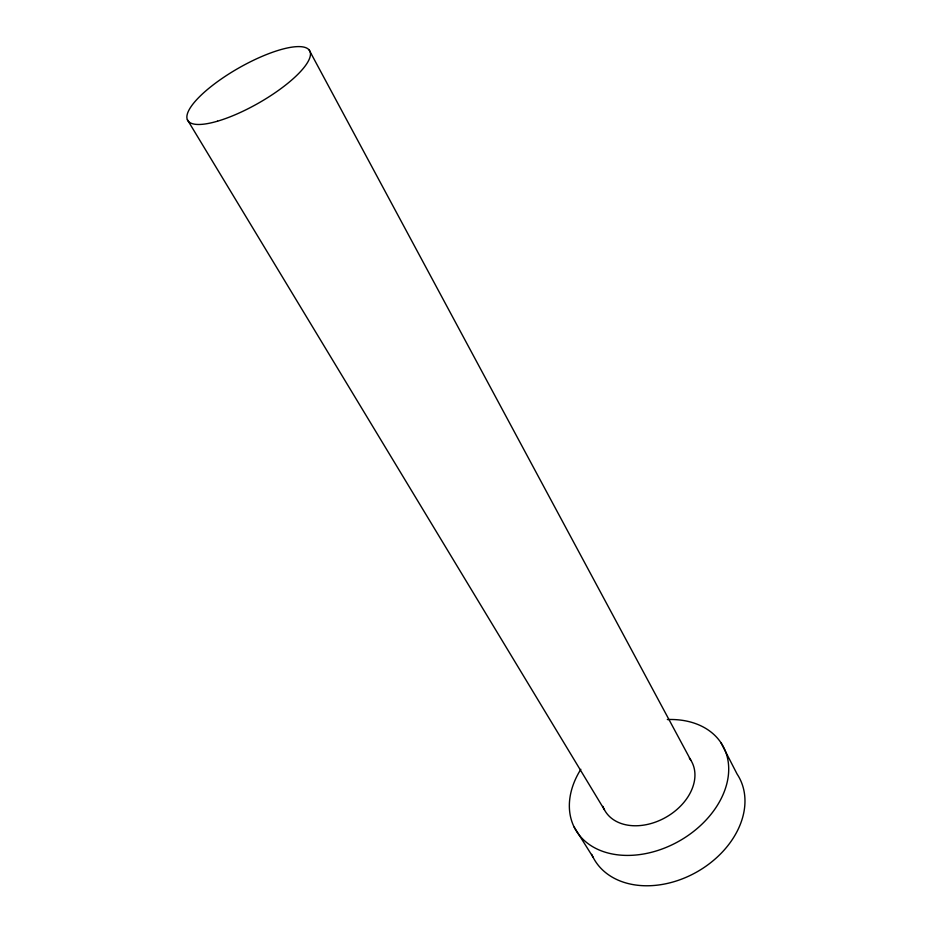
<?xml version="1.0" encoding="UTF-8"?>
<svg xmlns="http://www.w3.org/2000/svg" width="932" height="932" viewBox="0 0 932 932"><rect width="100%" height="100%" fill="white"/><g stroke="black" fill="none" stroke-linecap="round" stroke-linejoin="round"><path stroke-width="1.4" d="M574.228 827.22L592.938 856.986M187.379 119.739L604.449 809.826M309.168 50.025L690.787 760.151M720.984 742.769L737.072 774.026A83.239 62.013 -29.7 0 1 695.843 872.527A83.239 62.013 -29.7 0 1 591.727 854.376M667.324 719.539A84.754 61.524 -29.7 0 1 724.257 791.687A84.754 61.524 -29.7 0 1 615.108 854.481A84.754 61.524 -29.7 0 1 580.846 769.296M689.342 758.089A49.815 36.138 -29.7 0 1 665.483 817.527A49.815 36.138 -29.7 0 1 602.922 806.366M217.529 121.183A70.215 20.143 -29.7 0 0 310.473 54.138A70.215 20.143 -29.7 0 0 218.006 81.305A70.215 20.143 -29.7 0 0 217.529 121.183"/></g></svg>
